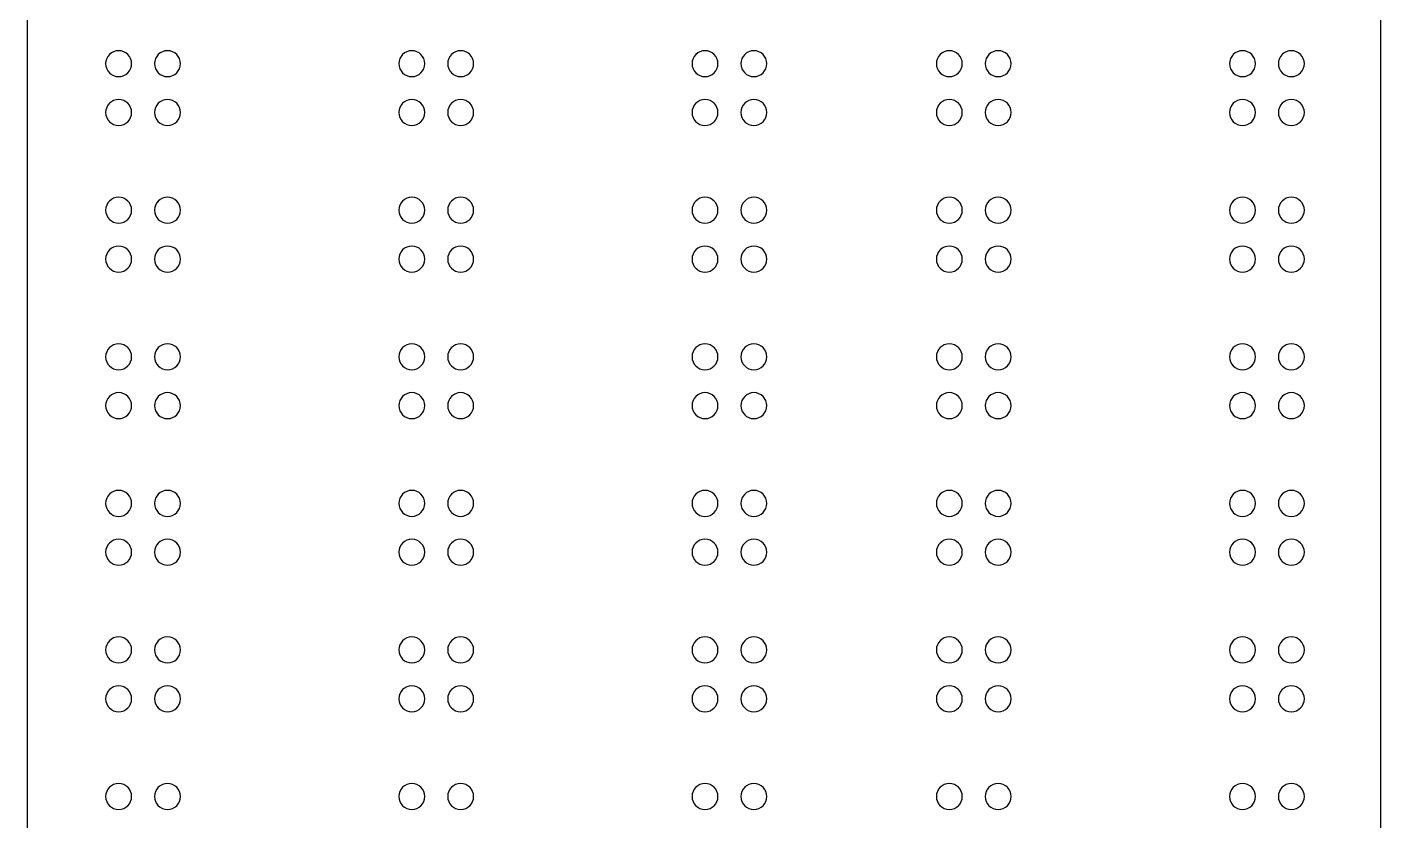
# Model space of a CAD drawing. Extents: x 18 to 78, y 139 to 281.
# Drawn here: x 18.3 to 78.3, y 210.1 to 245.3 of the extents above; entities that cross this region are included whole.
import ezdxf

# ---------------------------------------------------------------- set-up
doc = ezdxf.new("R2010")
doc.units = 0
doc.header["$MEASUREMENT"] = 0
doc.layers.add('LAYER_1', color=7, linetype='CONTINUOUS')

msp = doc.modelspace()

# ---------------------------------------------------------------- linework, layer by layer
at = {"layer": 'LAYER_1', "color": 1}
msp.add_open_spline([(74.086, 139.216), (74.086, 139.216), (22.552, 139.216), (22.552, 139.216), (20.224, 139.216), (18.319, 139.397), (18.319, 143.931), (18.319, 143.931), (18.319, 274.745), (18.319, 274.745), (18.319, 279.28), (20.224, 280.518), (22.552, 280.518), (22.552, 280.518), (74.086, 280.518), (74.086, 280.518), (76.415, 280.518), (78.319, 279.28), (78.319, 274.745), (78.319, 274.745), (78.319, 143.931), (78.319, 143.931), (78.319, 139.397), (76.415, 139.216), (74.086, 139.216)], degree=3, knots=[0, 0, 0, 0, 1, 1, 1, 2, 2, 2, 3, 3, 3, 4, 4, 4, 5, 5, 5, 6, 6, 6, 7, 7, 7, 8, 8, 8, 8], dxfattribs=at)
at = {"layer": 'LAYER_1', "color": 7}
for points in [[(22.377, 244.285), (22.695, 244.285), (22.953, 244.027), (22.953, 243.709), (22.953, 243.391), (22.695, 243.134), (22.377, 243.134), (22.059, 243.134), (21.801, 243.391), (21.801, 243.709), (21.801, 244.027), (22.059, 244.285), (22.377, 244.285)], [(24.543, 244.285), (24.86, 244.285), (25.118, 244.027), (25.118, 243.709), (25.118, 243.391), (24.86, 243.134), (24.543, 243.134), (24.225, 243.134), (23.967, 243.391), (23.967, 243.709), (23.967, 244.027), (24.225, 244.285), (24.543, 244.285)], [(35.37, 244.285), (35.688, 244.285), (35.945, 244.027), (35.945, 243.709), (35.945, 243.392), (35.688, 243.134), (35.37, 243.134), (35.052, 243.134), (34.794, 243.392), (34.794, 243.709), (34.794, 244.027), (35.052, 244.285), (35.37, 244.285)], [(37.536, 244.285), (37.853, 244.285), (38.111, 244.027), (38.111, 243.709), (38.111, 243.392), (37.853, 243.134), (37.536, 243.134), (37.218, 243.134), (36.96, 243.392), (36.96, 243.709), (36.96, 244.027), (37.218, 244.285), (37.536, 244.285)], [(48.363, 244.285), (48.681, 244.285), (48.939, 244.027), (48.939, 243.709), (48.939, 243.391), (48.681, 243.134), (48.363, 243.134), (48.045, 243.134), (47.788, 243.391), (47.788, 243.709), (47.788, 244.027), (48.045, 244.285), (48.363, 244.285)], [(50.529, 244.285), (50.847, 244.285), (51.105, 244.027), (51.105, 243.709), (51.105, 243.391), (50.847, 243.134), (50.529, 243.134), (50.211, 243.134), (49.953, 243.391), (49.953, 243.709), (49.953, 244.027), (50.211, 244.285), (50.529, 244.285)], [(59.191, 244.285), (59.509, 244.285), (59.767, 244.027), (59.767, 243.709), (59.767, 243.392), (59.509, 243.134), (59.191, 243.134), (58.874, 243.134), (58.616, 243.392), (58.616, 243.709), (58.616, 244.027), (58.874, 244.285), (59.191, 244.285)], [(61.356, 244.285), (61.674, 244.285), (61.932, 244.027), (61.932, 243.709), (61.932, 243.392), (61.674, 243.134), (61.356, 243.134), (61.039, 243.134), (60.781, 243.392), (60.781, 243.709), (60.781, 244.027), (61.039, 244.285), (61.356, 244.285)], [(72.184, 244.285), (72.502, 244.285), (72.76, 244.027), (72.76, 243.709), (72.76, 243.391), (72.502, 243.134), (72.184, 243.134), (71.866, 243.134), (71.609, 243.391), (71.609, 243.709), (71.609, 244.027), (71.866, 244.285), (72.184, 244.285)], [(74.35, 244.285), (74.668, 244.285), (74.926, 244.027), (74.926, 243.709), (74.926, 243.391), (74.668, 243.134), (74.35, 243.134), (74.032, 243.134), (73.774, 243.391), (73.774, 243.709), (73.774, 244.027), (74.032, 244.285), (74.35, 244.285)], [(22.377, 242.119), (22.695, 242.119), (22.953, 241.862), (22.953, 241.544), (22.953, 241.226), (22.695, 240.968), (22.377, 240.968), (22.059, 240.968), (21.801, 241.226), (21.801, 241.544), (21.801, 241.862), (22.059, 242.119), (22.377, 242.119)], [(24.543, 242.119), (24.86, 242.119), (25.118, 241.862), (25.118, 241.544), (25.118, 241.226), (24.86, 240.968), (24.543, 240.968), (24.225, 240.968), (23.967, 241.226), (23.967, 241.544), (23.967, 241.862), (24.225, 242.119), (24.543, 242.119)], [(35.37, 242.119), (35.688, 242.119), (35.945, 241.862), (35.945, 241.544), (35.945, 241.226), (35.688, 240.968), (35.37, 240.968), (35.052, 240.968), (34.794, 241.226), (34.794, 241.544), (34.794, 241.862), (35.052, 242.119), (35.37, 242.119)], [(37.536, 242.119), (37.853, 242.119), (38.111, 241.862), (38.111, 241.544), (38.111, 241.226), (37.853, 240.968), (37.536, 240.968), (37.218, 240.968), (36.96, 241.226), (36.96, 241.544), (36.96, 241.862), (37.218, 242.119), (37.536, 242.119)], [(48.363, 242.119), (48.681, 242.119), (48.939, 241.862), (48.939, 241.544), (48.939, 241.226), (48.681, 240.968), (48.363, 240.968), (48.045, 240.968), (47.788, 241.226), (47.788, 241.544), (47.788, 241.862), (48.045, 242.119), (48.363, 242.119)], [(50.529, 242.119), (50.847, 242.119), (51.105, 241.862), (51.105, 241.544), (51.105, 241.226), (50.847, 240.968), (50.529, 240.968), (50.211, 240.968), (49.953, 241.226), (49.953, 241.544), (49.953, 241.862), (50.211, 242.119), (50.529, 242.119)], [(59.191, 242.119), (59.509, 242.119), (59.767, 241.862), (59.767, 241.544), (59.767, 241.226), (59.509, 240.968), (59.191, 240.968), (58.874, 240.968), (58.616, 241.226), (58.616, 241.544), (58.616, 241.862), (58.874, 242.119), (59.191, 242.119)], [(61.356, 242.119), (61.674, 242.119), (61.932, 241.862), (61.932, 241.544), (61.932, 241.226), (61.674, 240.968), (61.356, 240.968), (61.039, 240.968), (60.781, 241.226), (60.781, 241.544), (60.781, 241.862), (61.039, 242.119), (61.356, 242.119)], [(72.184, 242.119), (72.502, 242.119), (72.76, 241.862), (72.76, 241.544), (72.76, 241.226), (72.502, 240.968), (72.184, 240.968), (71.866, 240.968), (71.609, 241.226), (71.609, 241.544), (71.609, 241.862), (71.866, 242.119), (72.184, 242.119)], [(74.35, 242.119), (74.668, 242.119), (74.926, 241.862), (74.926, 241.544), (74.926, 241.226), (74.668, 240.968), (74.35, 240.968), (74.032, 240.968), (73.774, 241.226), (73.774, 241.544), (73.774, 241.862), (74.032, 242.119), (74.35, 242.119)], [(22.377, 237.788), (22.695, 237.788), (22.953, 237.531), (22.953, 237.213), (22.953, 236.895), (22.695, 236.637), (22.377, 236.637), (22.059, 236.637), (21.801, 236.895), (21.801, 237.213), (21.801, 237.531), (22.059, 237.788), (22.377, 237.788)], [(24.543, 237.788), (24.86, 237.788), (25.118, 237.531), (25.118, 237.213), (25.118, 236.895), (24.86, 236.637), (24.543, 236.637), (24.225, 236.637), (23.967, 236.895), (23.967, 237.213), (23.967, 237.531), (24.225, 237.788), (24.543, 237.788)], [(35.37, 237.788), (35.688, 237.788), (35.945, 237.53), (35.945, 237.213), (35.945, 236.895), (35.688, 236.637), (35.37, 236.637), (35.052, 236.637), (34.794, 236.895), (34.794, 237.213), (34.794, 237.53), (35.052, 237.788), (35.37, 237.788)], [(37.536, 237.788), (37.853, 237.788), (38.111, 237.53), (38.111, 237.213), (38.111, 236.895), (37.853, 236.637), (37.536, 236.637), (37.218, 236.637), (36.96, 236.895), (36.96, 237.213), (36.96, 237.53), (37.218, 237.788), (37.536, 237.788)], [(48.363, 237.788), (48.681, 237.788), (48.939, 237.531), (48.939, 237.213), (48.939, 236.895), (48.681, 236.637), (48.363, 236.637), (48.045, 236.637), (47.788, 236.895), (47.788, 237.213), (47.788, 237.531), (48.045, 237.788), (48.363, 237.788)], [(50.529, 237.788), (50.847, 237.788), (51.105, 237.531), (51.105, 237.213), (51.105, 236.895), (50.847, 236.637), (50.529, 236.637), (50.211, 236.637), (49.953, 236.895), (49.953, 237.213), (49.953, 237.531), (50.211, 237.788), (50.529, 237.788)], [(59.191, 237.788), (59.509, 237.788), (59.767, 237.53), (59.767, 237.213), (59.767, 236.895), (59.509, 236.637), (59.191, 236.637), (58.874, 236.637), (58.616, 236.895), (58.616, 237.213), (58.616, 237.53), (58.874, 237.788), (59.191, 237.788)], [(61.356, 237.788), (61.674, 237.788), (61.932, 237.53), (61.932, 237.213), (61.932, 236.895), (61.674, 236.637), (61.356, 236.637), (61.039, 236.637), (60.781, 236.895), (60.781, 237.213), (60.781, 237.53), (61.039, 237.788), (61.356, 237.788)], [(72.184, 237.788), (72.502, 237.788), (72.76, 237.531), (72.76, 237.213), (72.76, 236.895), (72.502, 236.637), (72.184, 236.637), (71.866, 236.637), (71.609, 236.895), (71.609, 237.213), (71.609, 237.531), (71.866, 237.788), (72.184, 237.788)], [(74.35, 237.788), (74.668, 237.788), (74.926, 237.531), (74.926, 237.213), (74.926, 236.895), (74.668, 236.637), (74.35, 236.637), (74.032, 236.637), (73.774, 236.895), (73.774, 237.213), (73.774, 237.531), (74.032, 237.788), (74.35, 237.788)], [(22.377, 235.623), (22.695, 235.623), (22.953, 235.365), (22.953, 235.047), (22.953, 234.729), (22.695, 234.471), (22.377, 234.471), (22.059, 234.471), (21.801, 234.729), (21.801, 235.047), (21.801, 235.365), (22.059, 235.623), (22.377, 235.623)], [(24.543, 235.623), (24.86, 235.623), (25.118, 235.365), (25.118, 235.047), (25.118, 234.729), (24.86, 234.471), (24.543, 234.471), (24.225, 234.471), (23.967, 234.729), (23.967, 235.047), (23.967, 235.365), (24.225, 235.623), (24.543, 235.623)], [(35.37, 235.622), (35.688, 235.622), (35.945, 235.365), (35.945, 235.047), (35.945, 234.729), (35.688, 234.472), (35.37, 234.472), (35.052, 234.472), (34.794, 234.729), (34.794, 235.047), (34.794, 235.365), (35.052, 235.622), (35.37, 235.622)], [(37.536, 235.622), (37.853, 235.622), (38.111, 235.365), (38.111, 235.047), (38.111, 234.729), (37.853, 234.472), (37.536, 234.472), (37.218, 234.472), (36.96, 234.729), (36.96, 235.047), (36.96, 235.365), (37.218, 235.622), (37.536, 235.622)], [(48.363, 235.623), (48.681, 235.623), (48.939, 235.365), (48.939, 235.047), (48.939, 234.729), (48.681, 234.471), (48.363, 234.471), (48.045, 234.471), (47.788, 234.729), (47.788, 235.047), (47.788, 235.365), (48.045, 235.623), (48.363, 235.623)], [(50.529, 235.623), (50.847, 235.623), (51.105, 235.365), (51.105, 235.047), (51.105, 234.729), (50.847, 234.471), (50.529, 234.471), (50.211, 234.471), (49.953, 234.729), (49.953, 235.047), (49.953, 235.365), (50.211, 235.623), (50.529, 235.623)], [(59.191, 235.622), (59.509, 235.622), (59.767, 235.365), (59.767, 235.047), (59.767, 234.729), (59.509, 234.472), (59.191, 234.472), (58.874, 234.472), (58.616, 234.729), (58.616, 235.047), (58.616, 235.365), (58.874, 235.622), (59.191, 235.622)], [(61.356, 235.622), (61.674, 235.622), (61.932, 235.365), (61.932, 235.047), (61.932, 234.729), (61.674, 234.472), (61.356, 234.472), (61.039, 234.472), (60.781, 234.729), (60.781, 235.047), (60.781, 235.365), (61.039, 235.622), (61.356, 235.622)], [(72.184, 235.623), (72.502, 235.623), (72.76, 235.365), (72.76, 235.047), (72.76, 234.729), (72.502, 234.471), (72.184, 234.471), (71.866, 234.471), (71.609, 234.729), (71.609, 235.047), (71.609, 235.365), (71.866, 235.623), (72.184, 235.623)], [(74.35, 235.623), (74.668, 235.623), (74.926, 235.365), (74.926, 235.047), (74.926, 234.729), (74.668, 234.471), (74.35, 234.471), (74.032, 234.471), (73.774, 234.729), (73.774, 235.047), (73.774, 235.365), (74.032, 235.623), (74.35, 235.623)], [(22.377, 231.292), (22.695, 231.292), (22.953, 231.034), (22.953, 230.716), (22.953, 230.398), (22.695, 230.14), (22.377, 230.14), (22.059, 230.14), (21.801, 230.398), (21.801, 230.716), (21.801, 231.034), (22.059, 231.292), (22.377, 231.292)], [(24.543, 231.292), (24.86, 231.292), (25.118, 231.034), (25.118, 230.716), (25.118, 230.398), (24.86, 230.14), (24.543, 230.14), (24.225, 230.14), (23.967, 230.398), (23.967, 230.716), (23.967, 231.034), (24.225, 231.292), (24.543, 231.292)], [(35.37, 231.291), (35.688, 231.291), (35.945, 231.034), (35.945, 230.716), (35.945, 230.398), (35.688, 230.14), (35.37, 230.14), (35.052, 230.14), (34.794, 230.398), (34.794, 230.716), (34.794, 231.034), (35.052, 231.291), (35.37, 231.291)], [(37.536, 231.291), (37.853, 231.291), (38.111, 231.034), (38.111, 230.716), (38.111, 230.398), (37.853, 230.14), (37.536, 230.14), (37.218, 230.14), (36.96, 230.398), (36.96, 230.716), (36.96, 231.034), (37.218, 231.291), (37.536, 231.291)], [(48.363, 231.292), (48.681, 231.292), (48.939, 231.034), (48.939, 230.716), (48.939, 230.398), (48.681, 230.14), (48.363, 230.14), (48.045, 230.14), (47.788, 230.398), (47.788, 230.716), (47.788, 231.034), (48.045, 231.292), (48.363, 231.292)], [(50.529, 231.292), (50.847, 231.292), (51.105, 231.034), (51.105, 230.716), (51.105, 230.398), (50.847, 230.14), (50.529, 230.14), (50.211, 230.14), (49.953, 230.398), (49.953, 230.716), (49.953, 231.034), (50.211, 231.292), (50.529, 231.292)], [(59.191, 231.291), (59.509, 231.291), (59.767, 231.034), (59.767, 230.716), (59.767, 230.398), (59.509, 230.14), (59.191, 230.14), (58.874, 230.14), (58.616, 230.398), (58.616, 230.716), (58.616, 231.034), (58.874, 231.291), (59.191, 231.291)], [(61.356, 231.291), (61.674, 231.291), (61.932, 231.034), (61.932, 230.716), (61.932, 230.398), (61.674, 230.14), (61.356, 230.14), (61.039, 230.14), (60.781, 230.398), (60.781, 230.716), (60.781, 231.034), (61.039, 231.291), (61.356, 231.291)], [(72.184, 231.292), (72.502, 231.292), (72.76, 231.034), (72.76, 230.716), (72.76, 230.398), (72.502, 230.14), (72.184, 230.14), (71.866, 230.14), (71.609, 230.398), (71.609, 230.716), (71.609, 231.034), (71.866, 231.292), (72.184, 231.292)], [(74.35, 231.292), (74.668, 231.292), (74.926, 231.034), (74.926, 230.716), (74.926, 230.398), (74.668, 230.14), (74.35, 230.14), (74.032, 230.14), (73.774, 230.398), (73.774, 230.716), (73.774, 231.034), (74.032, 231.292), (74.35, 231.292)], [(22.377, 229.126), (22.695, 229.126), (22.953, 228.868), (22.953, 228.55), (22.953, 228.232), (22.695, 227.975), (22.377, 227.975), (22.059, 227.975), (21.801, 228.232), (21.801, 228.55), (21.801, 228.868), (22.059, 229.126), (22.377, 229.126)], [(24.543, 229.126), (24.86, 229.126), (25.118, 228.868), (25.118, 228.55), (25.118, 228.232), (24.86, 227.975), (24.543, 227.975), (24.225, 227.975), (23.967, 228.232), (23.967, 228.55), (23.967, 228.868), (24.225, 229.126), (24.543, 229.126)], [(35.37, 229.126), (35.688, 229.126), (35.945, 228.868), (35.945, 228.55), (35.945, 228.232), (35.688, 227.975), (35.37, 227.975), (35.052, 227.975), (34.794, 228.232), (34.794, 228.55), (34.794, 228.868), (35.052, 229.126), (35.37, 229.126)], [(37.536, 229.126), (37.853, 229.126), (38.111, 228.868), (38.111, 228.55), (38.111, 228.232), (37.853, 227.975), (37.536, 227.975), (37.218, 227.975), (36.96, 228.232), (36.96, 228.55), (36.96, 228.868), (37.218, 229.126), (37.536, 229.126)], [(48.363, 229.126), (48.681, 229.126), (48.939, 228.868), (48.939, 228.55), (48.939, 228.232), (48.681, 227.975), (48.363, 227.975), (48.045, 227.975), (47.788, 228.232), (47.788, 228.55), (47.788, 228.868), (48.045, 229.126), (48.363, 229.126)], [(50.529, 229.126), (50.847, 229.126), (51.105, 228.868), (51.105, 228.55), (51.105, 228.232), (50.847, 227.975), (50.529, 227.975), (50.211, 227.975), (49.953, 228.232), (49.953, 228.55), (49.953, 228.868), (50.211, 229.126), (50.529, 229.126)], [(59.191, 229.126), (59.509, 229.126), (59.767, 228.868), (59.767, 228.55), (59.767, 228.232), (59.509, 227.975), (59.191, 227.975), (58.874, 227.975), (58.616, 228.232), (58.616, 228.55), (58.616, 228.868), (58.874, 229.126), (59.191, 229.126)], [(61.356, 229.126), (61.674, 229.126), (61.932, 228.868), (61.932, 228.55), (61.932, 228.232), (61.674, 227.975), (61.356, 227.975), (61.039, 227.975), (60.781, 228.232), (60.781, 228.55), (60.781, 228.868), (61.039, 229.126), (61.356, 229.126)], [(72.184, 229.126), (72.502, 229.126), (72.76, 228.868), (72.76, 228.55), (72.76, 228.232), (72.502, 227.975), (72.184, 227.975), (71.866, 227.975), (71.609, 228.232), (71.609, 228.55), (71.609, 228.868), (71.866, 229.126), (72.184, 229.126)], [(74.35, 229.126), (74.668, 229.126), (74.926, 228.868), (74.926, 228.55), (74.926, 228.232), (74.668, 227.975), (74.35, 227.975), (74.032, 227.975), (73.774, 228.232), (73.774, 228.55), (73.774, 228.868), (74.032, 229.126), (74.35, 229.126)], [(22.377, 224.795), (22.695, 224.795), (22.953, 224.537), (22.953, 224.219), (22.953, 223.901), (22.695, 223.643), (22.377, 223.643), (22.059, 223.643), (21.801, 223.901), (21.801, 224.219), (21.801, 224.537), (22.059, 224.795), (22.377, 224.795)], [(24.543, 224.795), (24.86, 224.795), (25.118, 224.537), (25.118, 224.219), (25.118, 223.901), (24.86, 223.643), (24.543, 223.643), (24.225, 223.643), (23.967, 223.901), (23.967, 224.219), (23.967, 224.537), (24.225, 224.795), (24.543, 224.795)], [(35.37, 224.795), (35.688, 224.795), (35.945, 224.537), (35.945, 224.219), (35.945, 223.901), (35.688, 223.644), (35.37, 223.644), (35.052, 223.644), (34.794, 223.901), (34.794, 224.219), (34.794, 224.537), (35.052, 224.795), (35.37, 224.795)], [(37.536, 224.795), (37.853, 224.795), (38.111, 224.537), (38.111, 224.219), (38.111, 223.901), (37.853, 223.644), (37.536, 223.644), (37.218, 223.644), (36.96, 223.901), (36.96, 224.219), (36.96, 224.537), (37.218, 224.795), (37.536, 224.795)], [(48.363, 224.795), (48.681, 224.795), (48.939, 224.537), (48.939, 224.219), (48.939, 223.901), (48.681, 223.643), (48.363, 223.643), (48.045, 223.643), (47.788, 223.901), (47.788, 224.219), (47.788, 224.537), (48.045, 224.795), (48.363, 224.795)], [(50.529, 224.795), (50.847, 224.795), (51.105, 224.537), (51.105, 224.219), (51.105, 223.901), (50.847, 223.643), (50.529, 223.643), (50.211, 223.643), (49.953, 223.901), (49.953, 224.219), (49.953, 224.537), (50.211, 224.795), (50.529, 224.795)], [(59.191, 224.795), (59.509, 224.795), (59.767, 224.537), (59.767, 224.219), (59.767, 223.901), (59.509, 223.644), (59.191, 223.644), (58.874, 223.644), (58.616, 223.901), (58.616, 224.219), (58.616, 224.537), (58.874, 224.795), (59.191, 224.795)], [(61.356, 224.795), (61.674, 224.795), (61.932, 224.537), (61.932, 224.219), (61.932, 223.901), (61.674, 223.644), (61.356, 223.644), (61.039, 223.644), (60.781, 223.901), (60.781, 224.219), (60.781, 224.537), (61.039, 224.795), (61.356, 224.795)], [(72.184, 224.795), (72.502, 224.795), (72.76, 224.537), (72.76, 224.219), (72.76, 223.901), (72.502, 223.643), (72.184, 223.643), (71.866, 223.643), (71.609, 223.901), (71.609, 224.219), (71.609, 224.537), (71.866, 224.795), (72.184, 224.795)], [(74.35, 224.795), (74.668, 224.795), (74.926, 224.537), (74.926, 224.219), (74.926, 223.901), (74.668, 223.643), (74.35, 223.643), (74.032, 223.643), (73.774, 223.901), (73.774, 224.219), (73.774, 224.537), (74.032, 224.795), (74.35, 224.795)], [(22.377, 222.629), (22.695, 222.629), (22.953, 222.371), (22.953, 222.053), (22.953, 221.735), (22.695, 221.478), (22.377, 221.478), (22.059, 221.478), (21.801, 221.735), (21.801, 222.053), (21.801, 222.371), (22.059, 222.629), (22.377, 222.629)], [(24.543, 222.629), (24.86, 222.629), (25.118, 222.371), (25.118, 222.053), (25.118, 221.735), (24.86, 221.478), (24.543, 221.478), (24.225, 221.478), (23.967, 221.735), (23.967, 222.053), (23.967, 222.371), (24.225, 222.629), (24.543, 222.629)], [(35.37, 222.629), (35.688, 222.629), (35.945, 222.371), (35.945, 222.053), (35.945, 221.736), (35.688, 221.478), (35.37, 221.478), (35.052, 221.478), (34.794, 221.736), (34.794, 222.053), (34.794, 222.371), (35.052, 222.629), (35.37, 222.629)], [(37.536, 222.629), (37.853, 222.629), (38.111, 222.371), (38.111, 222.053), (38.111, 221.736), (37.853, 221.478), (37.536, 221.478), (37.218, 221.478), (36.96, 221.736), (36.96, 222.053), (36.96, 222.371), (37.218, 222.629), (37.536, 222.629)], [(48.363, 222.629), (48.681, 222.629), (48.939, 222.371), (48.939, 222.053), (48.939, 221.735), (48.681, 221.478), (48.363, 221.478), (48.045, 221.478), (47.788, 221.735), (47.788, 222.053), (47.788, 222.371), (48.045, 222.629), (48.363, 222.629)], [(50.529, 222.629), (50.847, 222.629), (51.105, 222.371), (51.105, 222.053), (51.105, 221.735), (50.847, 221.478), (50.529, 221.478), (50.211, 221.478), (49.953, 221.735), (49.953, 222.053), (49.953, 222.371), (50.211, 222.629), (50.529, 222.629)], [(59.191, 222.629), (59.509, 222.629), (59.767, 222.371), (59.767, 222.053), (59.767, 221.736), (59.509, 221.478), (59.191, 221.478), (58.874, 221.478), (58.616, 221.736), (58.616, 222.053), (58.616, 222.371), (58.874, 222.629), (59.191, 222.629)], [(61.356, 222.629), (61.674, 222.629), (61.932, 222.371), (61.932, 222.053), (61.932, 221.736), (61.674, 221.478), (61.356, 221.478), (61.039, 221.478), (60.781, 221.736), (60.781, 222.053), (60.781, 222.371), (61.039, 222.629), (61.356, 222.629)], [(72.184, 222.629), (72.502, 222.629), (72.76, 222.371), (72.76, 222.053), (72.76, 221.735), (72.502, 221.478), (72.184, 221.478), (71.866, 221.478), (71.609, 221.735), (71.609, 222.053), (71.609, 222.371), (71.866, 222.629), (72.184, 222.629)], [(74.35, 222.629), (74.668, 222.629), (74.926, 222.371), (74.926, 222.053), (74.926, 221.735), (74.668, 221.478), (74.35, 221.478), (74.032, 221.478), (73.774, 221.735), (73.774, 222.053), (73.774, 222.371), (74.032, 222.629), (74.35, 222.629)], [(22.377, 218.298), (22.695, 218.298), (22.953, 218.04), (22.953, 217.722), (22.953, 217.404), (22.695, 217.147), (22.377, 217.147), (22.059, 217.147), (21.801, 217.404), (21.801, 217.722), (21.801, 218.04), (22.059, 218.298), (22.377, 218.298)], [(24.543, 218.298), (24.86, 218.298), (25.118, 218.04), (25.118, 217.722), (25.118, 217.404), (24.86, 217.147), (24.543, 217.147), (24.225, 217.147), (23.967, 217.404), (23.967, 217.722), (23.967, 218.04), (24.225, 218.298), (24.543, 218.298)], [(35.37, 218.298), (35.688, 218.298), (35.945, 218.04), (35.945, 217.722), (35.945, 217.405), (35.688, 217.147), (35.37, 217.147), (35.052, 217.147), (34.794, 217.405), (34.794, 217.722), (34.794, 218.04), (35.052, 218.298), (35.37, 218.298)], [(37.536, 218.298), (37.853, 218.298), (38.111, 218.04), (38.111, 217.722), (38.111, 217.405), (37.853, 217.147), (37.536, 217.147), (37.218, 217.147), (36.96, 217.405), (36.96, 217.722), (36.96, 218.04), (37.218, 218.298), (37.536, 218.298)], [(48.363, 218.298), (48.681, 218.298), (48.939, 218.04), (48.939, 217.722), (48.939, 217.404), (48.681, 217.147), (48.363, 217.147), (48.045, 217.147), (47.788, 217.404), (47.788, 217.722), (47.788, 218.04), (48.045, 218.298), (48.363, 218.298)], [(50.529, 218.298), (50.847, 218.298), (51.105, 218.04), (51.105, 217.722), (51.105, 217.404), (50.847, 217.147), (50.529, 217.147), (50.211, 217.147), (49.953, 217.404), (49.953, 217.722), (49.953, 218.04), (50.211, 218.298), (50.529, 218.298)], [(59.191, 218.298), (59.509, 218.298), (59.767, 218.04), (59.767, 217.722), (59.767, 217.405), (59.509, 217.147), (59.191, 217.147), (58.874, 217.147), (58.616, 217.405), (58.616, 217.722), (58.616, 218.04), (58.874, 218.298), (59.191, 218.298)], [(61.356, 218.298), (61.674, 218.298), (61.932, 218.04), (61.932, 217.722), (61.932, 217.405), (61.674, 217.147), (61.356, 217.147), (61.039, 217.147), (60.781, 217.405), (60.781, 217.722), (60.781, 218.04), (61.039, 218.298), (61.356, 218.298)], [(72.184, 218.298), (72.502, 218.298), (72.76, 218.04), (72.76, 217.722), (72.76, 217.404), (72.502, 217.147), (72.184, 217.147), (71.866, 217.147), (71.609, 217.404), (71.609, 217.722), (71.609, 218.04), (71.866, 218.298), (72.184, 218.298)], [(74.35, 218.298), (74.668, 218.298), (74.926, 218.04), (74.926, 217.722), (74.926, 217.404), (74.668, 217.147), (74.35, 217.147), (74.032, 217.147), (73.774, 217.404), (73.774, 217.722), (73.774, 218.04), (74.032, 218.298), (74.35, 218.298)], [(22.377, 216.132), (22.695, 216.132), (22.953, 215.875), (22.953, 215.557), (22.953, 215.239), (22.695, 214.981), (22.377, 214.981), (22.059, 214.981), (21.801, 215.239), (21.801, 215.557), (21.801, 215.875), (22.059, 216.132), (22.377, 216.132)], [(24.543, 216.132), (24.86, 216.132), (25.118, 215.875), (25.118, 215.557), (25.118, 215.239), (24.86, 214.981), (24.543, 214.981), (24.225, 214.981), (23.967, 215.239), (23.967, 215.557), (23.967, 215.875), (24.225, 216.132), (24.543, 216.132)], [(35.37, 216.132), (35.688, 216.132), (35.945, 215.875), (35.945, 215.557), (35.945, 215.239), (35.688, 214.981), (35.37, 214.981), (35.052, 214.981), (34.794, 215.239), (34.794, 215.557), (34.794, 215.875), (35.052, 216.132), (35.37, 216.132)], [(37.536, 216.132), (37.853, 216.132), (38.111, 215.875), (38.111, 215.557), (38.111, 215.239), (37.853, 214.981), (37.536, 214.981), (37.218, 214.981), (36.96, 215.239), (36.96, 215.557), (36.96, 215.875), (37.218, 216.132), (37.536, 216.132)], [(48.363, 216.132), (48.681, 216.132), (48.939, 215.875), (48.939, 215.557), (48.939, 215.239), (48.681, 214.981), (48.363, 214.981), (48.045, 214.981), (47.788, 215.239), (47.788, 215.557), (47.788, 215.875), (48.045, 216.132), (48.363, 216.132)], [(50.529, 216.132), (50.847, 216.132), (51.105, 215.875), (51.105, 215.557), (51.105, 215.239), (50.847, 214.981), (50.529, 214.981), (50.211, 214.981), (49.953, 215.239), (49.953, 215.557), (49.953, 215.875), (50.211, 216.132), (50.529, 216.132)], [(59.191, 216.132), (59.509, 216.132), (59.767, 215.875), (59.767, 215.557), (59.767, 215.239), (59.509, 214.981), (59.191, 214.981), (58.874, 214.981), (58.616, 215.239), (58.616, 215.557), (58.616, 215.875), (58.874, 216.132), (59.191, 216.132)], [(61.356, 216.132), (61.674, 216.132), (61.932, 215.875), (61.932, 215.557), (61.932, 215.239), (61.674, 214.981), (61.356, 214.981), (61.039, 214.981), (60.781, 215.239), (60.781, 215.557), (60.781, 215.875), (61.039, 216.132), (61.356, 216.132)], [(72.184, 216.132), (72.502, 216.132), (72.76, 215.875), (72.76, 215.557), (72.76, 215.239), (72.502, 214.981), (72.184, 214.981), (71.866, 214.981), (71.609, 215.239), (71.609, 215.557), (71.609, 215.875), (71.866, 216.132), (72.184, 216.132)], [(74.35, 216.132), (74.668, 216.132), (74.926, 215.875), (74.926, 215.557), (74.926, 215.239), (74.668, 214.981), (74.35, 214.981), (74.032, 214.981), (73.774, 215.239), (73.774, 215.557), (73.774, 215.875), (74.032, 216.132), (74.35, 216.132)], [(22.377, 211.802), (22.695, 211.802), (22.953, 211.544), (22.953, 211.226), (22.953, 210.908), (22.695, 210.651), (22.377, 210.651), (22.059, 210.651), (21.801, 210.908), (21.801, 211.226), (21.801, 211.544), (22.059, 211.802), (22.377, 211.802)], [(24.543, 211.802), (24.86, 211.802), (25.118, 211.544), (25.118, 211.226), (25.118, 210.908), (24.86, 210.651), (24.543, 210.651), (24.225, 210.651), (23.967, 210.908), (23.967, 211.226), (23.967, 211.544), (24.225, 211.802), (24.543, 211.802)], [(35.37, 211.802), (35.688, 211.802), (35.945, 211.544), (35.945, 211.226), (35.945, 210.909), (35.688, 210.651), (35.37, 210.651), (35.052, 210.651), (34.794, 210.909), (34.794, 211.226), (34.794, 211.544), (35.052, 211.802), (35.37, 211.802)], [(37.536, 211.802), (37.853, 211.802), (38.111, 211.544), (38.111, 211.226), (38.111, 210.909), (37.853, 210.651), (37.536, 210.651), (37.218, 210.651), (36.96, 210.909), (36.96, 211.226), (36.96, 211.544), (37.218, 211.802), (37.536, 211.802)], [(48.363, 211.802), (48.681, 211.802), (48.939, 211.544), (48.939, 211.226), (48.939, 210.908), (48.681, 210.651), (48.363, 210.651), (48.045, 210.651), (47.788, 210.908), (47.788, 211.226), (47.788, 211.544), (48.045, 211.802), (48.363, 211.802)], [(50.529, 211.802), (50.847, 211.802), (51.105, 211.544), (51.105, 211.226), (51.105, 210.908), (50.847, 210.651), (50.529, 210.651), (50.211, 210.651), (49.953, 210.908), (49.953, 211.226), (49.953, 211.544), (50.211, 211.802), (50.529, 211.802)], [(59.191, 211.802), (59.509, 211.802), (59.767, 211.544), (59.767, 211.226), (59.767, 210.909), (59.509, 210.651), (59.191, 210.651), (58.874, 210.651), (58.616, 210.909), (58.616, 211.226), (58.616, 211.544), (58.874, 211.802), (59.191, 211.802)], [(61.356, 211.802), (61.674, 211.802), (61.932, 211.544), (61.932, 211.226), (61.932, 210.909), (61.674, 210.651), (61.356, 210.651), (61.039, 210.651), (60.781, 210.909), (60.781, 211.226), (60.781, 211.544), (61.039, 211.802), (61.356, 211.802)], [(72.184, 211.802), (72.502, 211.802), (72.76, 211.544), (72.76, 211.226), (72.76, 210.908), (72.502, 210.651), (72.184, 210.651), (71.866, 210.651), (71.609, 210.908), (71.609, 211.226), (71.609, 211.544), (71.866, 211.802), (72.184, 211.802)], [(74.35, 211.802), (74.668, 211.802), (74.926, 211.544), (74.926, 211.226), (74.926, 210.908), (74.668, 210.651), (74.35, 210.651), (74.032, 210.651), (73.774, 210.908), (73.774, 211.226), (73.774, 211.544), (74.032, 211.802), (74.35, 211.802)]]:
    msp.add_open_spline(points, degree=3, knots=[0, 0, 0, 0, 1, 1, 1, 2, 2, 2, 3, 3, 3, 4, 4, 4, 4], dxfattribs=at)

doc.saveas('drawing.dxf')
